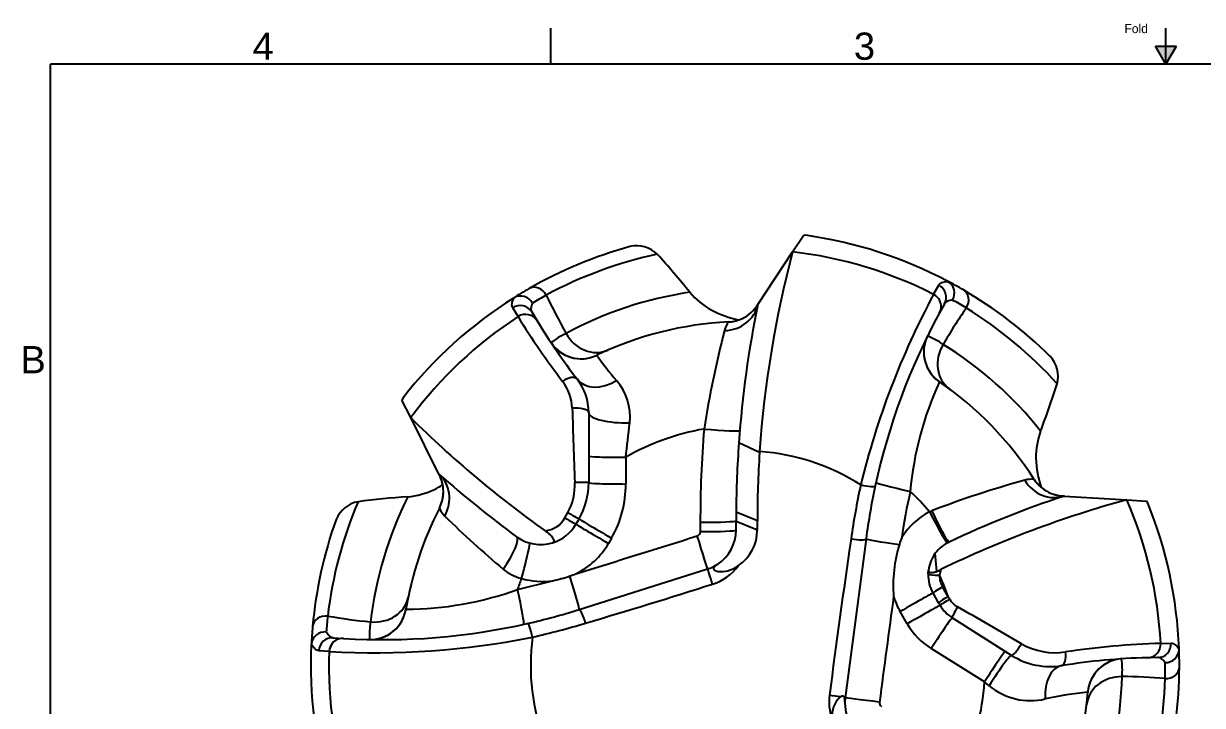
# Model space of a CAD drawing. Header units: inches. Extents: x 0.5 to 16.5, y 0.5 to 10.6.
# Drawn here: x 0.61 to 8.75, y 5.87 to 10.58 of the extents above; entities that cross this region are included whole.
import ezdxf
from ezdxf.enums import TextEntityAlignment as Align

# ---------------------------------------------------------------- set-up
doc = ezdxf.new("R2010")
doc.units = ezdxf.units.IN
doc.header["$MEASUREMENT"] = 0
doc.layers.add('Default', color=7, linetype='Continuous')
doc.layers.add('ODG-42319R1', color=7, linetype='Continuous')
doc.styles.add('SEACAD_Arial', font='arial.ttf')
doc.styles.add('SEACAD_Solid_Edge_ANSI', font='seans.ttf')

# ---------------------------------------------------------------- blocks, each defined once
blk = doc.blocks.new('SEANNOT_GROUP12')
at = {"layer": 'Default', "color": 7, "linetype": 'Continuous', "style": 'SEACAD_Arial'}
blk.add_text('3', height=0.188, dxfattribs=at).set_placement((6.3444, 10.5133), align=Align.TOP_LEFT)
blk = doc.blocks.new('SEANNOT_GROUP13')
at = {"layer": 'Default', "color": 7, "linetype": 'Continuous', "style": 'SEACAD_Arial'}
blk.add_text('4', height=0.188, dxfattribs=at).set_placement((2.1908, 10.5133), align=Align.TOP_LEFT)
blk = doc.blocks.new('SEANNOT_GROUP14')
at = {"layer": 'Default', "color": 7, "linetype": 'Continuous', "style": 'SEACAD_Arial'}
blk.add_text('B', height=0.188, dxfattribs=at).set_placement((0.587, 8.3491), align=Align.TOP_LEFT)
blk = doc.blocks.new('SEANNOT_GROUP20')
at = {"layer": 'Default', "color": 7, "linetype": 'Continuous', "style": 'SEACAD_Solid_Edge_ANSI'}
blk.add_text('Fold', height=0.0625, dxfattribs=at).set_placement((8.213, 10.5718), align=Align.TOP_LEFT)

msp = doc.modelspace()

# ---------------------------------------------------------------- hatches: boundary and pattern name
at = {"layer": 'Default', "linetype": 'Continuous'}
for points in [[(8.4278, 10.4193), (8.5, 10.2943), (8.5, 10.4193)], [(8.5, 10.4193), (8.5, 10.2943), (8.5722, 10.4193)]]:
    msp.add_hatch(color=7, dxfattribs=at).paths.add_polyline_path(points)

# ---------------------------------------------------------------- linework, layer by layer
at = {"layer": 'Default', "color": 7, "linetype": 'Continuous'}
for p, q in [((4.25, 10.2943), (4.25, 10.5443)), ((8.5, 10.2943), (8.5, 10.5443)), ((8.5, 10.2943), (8.4278, 10.4193)), ((8.4278, 10.4193), (8.5722, 10.4193)), ((8.5, 10.2943), (8.5722, 10.4193)), ((0.7943, 0.7057), (0.7943, 10.2943)), ((16.2057, 10.2943), (0.7943, 10.2943))]:
    msp.add_line(p, q, dxfattribs=at)
at = {"layer": 'ODG-42319R1', "color": 7, "linetype": 'Continuous'}
for p, q in [((5.9205, 8.9995), (5.9951, 9.1124)), ((6.0131, 9.1137), (5.9951, 9.1124)), ((5.6805, 8.6367), (5.9205, 8.9995)), ((6.9942, 8.7957), (6.9901, 8.7979)), ((6.8953, 8.7063), (6.9301, 8.7688)), ((3.9964, 8.6831), (3.9924, 8.6807)), ((6.8953, 8.7063), (6.8953, 8.7063)), ((6.9699, 8.6406), (6.9352, 8.5779)), ((4.0244, 8.5527), (3.9876, 8.6141)), ((4.0244, 8.5527), (4.0244, 8.5527)), ((4.1185, 8.5845), (4.1555, 8.5231)), ((5.4781, 8.5155), (5.4781, 8.5155)), ((4.568, 8.2857), (4.5679, 8.2856)), ((6.9359, 8.102), (6.9357, 8.102)), ((3.2305, 7.9924), (3.2226, 7.9762)), ((3.283, 7.8551), (3.2226, 7.9762)), ((3.4773, 7.4659), (3.283, 7.8551)), ((4.5125, 7.8901), (4.5125, 7.4061)), ((5.6925, 7.6146), (5.5497, 7.6823)), ((4.768, 7.5811), (4.7685, 7.397)), ((5.6925, 7.6146), (5.6929, 7.6211)), ((7.5899, 7.4287), (7.5899, 7.4287)), ((7.796, 7.314), (8.2302, 7.2876)), ((8.2302, 7.2876), (8.3654, 7.2794)), ((8.3754, 7.2645), (8.3654, 7.2794)), ((3.4811, 7.23), (3.4811, 7.23)), ((4.348, 7.1623), (4.3686, 7.1993)), ((5.6773, 7.1432), (5.5306, 7.2036)), ((6.8657, 7.2052), (6.8827, 7.2122)), ((4.4456, 7.1561), (4.4244, 7.1194)), ((5.2838, 7.0683), (5.2836, 7.1328)), ((5.5303, 7.1432), (5.5303, 7.1391)), ((5.6773, 7.0786), (5.5303, 7.1391)), ((5.5303, 7.0787), (5.5303, 7.1391)), ((5.6773, 7.0786), (5.6773, 7.1432)), ((4.6699, 7.0236), (4.649, 6.9871)), ((6.4284, 7.0182), (6.2839, 5.9204)), ((6.9167, 6.794), (6.9066, 6.919)), ((4.4467, 6.5308), (5.3337, 6.8104)), ((6.8574, 6.7761), (6.8595, 6.8029)), ((6.9167, 6.794), (6.944, 6.8059)), ((6.944, 6.8059), (6.9364, 6.767)), ((4.0207, 6.6691), (4.2629, 6.7293)), ((6.9569, 6.6858), (6.9956, 6.6191)), ((6.9298, 6.5775), (6.8909, 6.645)), ((6.9956, 6.6191), (7.0063, 6.6014)), ((3.25, 6.5326), (3.25, 6.5325)), ((6.7132, 6.4317), (6.6641, 6.5164)), ((6.9402, 6.5595), (6.9298, 6.5775)), ((7.434, 6.214), (7.0233, 6.473)), ((2.5966, 6.2923), (2.5963, 6.2877)), ((2.7475, 6.3358), (2.8189, 6.3309)), ((8.4637, 6.2967), (8.5353, 6.298)), ((8.4637, 6.2968), (8.4637, 6.2967)), ((2.7195, 6.2405), (2.6481, 6.2455)), ((2.7195, 6.2405), (2.7195, 6.2405)), ((7.2467, 6.0304), (6.8791, 6.2606)), ((8.4441, 6.1994), (8.3725, 6.1981)), ((8.5906, 6.2558), (8.5905, 6.2605)), ((7.2785, 6.0043), (7.2467, 6.0304)), ((7.9607, 5.9595), (7.9606, 5.9597)), ((6.2839, 5.9204), (6.2816, 5.8918))]:
    msp.add_line(p, q, dxfattribs=at)
for centre, radius, start, end in [((4.8427, 8.8357), 0.2053, 45.71453, 102.7012), ((5.5928, 6.1432), 3, 62.23984, 81.94755), ((5.5928, 6.1432), 3, 105.37199, 119.8225), ((5.5927, 6.1435), 2.9032, 102.06217, 118.24155), ((0.5799, 4.9716), 5.9584, 38.99112, 42.31276), ((13.0847, 7.1087), 7.4096, 165.21596, 176.0347), ((5.5928, 6.1432), 2.875, 63.06182, 83.45644), ((5.5928, 6.1432), 3, 59.8225, 62.23984), ((6.944, 8.7151), 0.0949, 329.45878, 58.09276), ((5.5928, 6.1432), 3, 119.8225, 122.23984), ((5.5928, 6.1435), 2.6051, 98.42568, 118.33948), ((5.6319, 9.077), 0.5515, 220.26119, 240.1784), ((5.5928, 6.1432), 3, 45.37199, 59.8225), ((5.5928, 6.1432), 3, 122.23984, 141.94755), ((4.0411, 8.5994), 0.0949, 29.45878, 118.09276), ((5.9029, 5.6792), 3.4594, 119.12856, 120.95083), ((8.2508, 10.6227), 4.4663, 205.48296, 209.30744), ((13.0303, 7.1432), 7.5, 168.51429, 175.87846), ((5.4678, 8.763), 0.2471, 296.09273, 328.74718), ((5.4661, 8.7652), 0.25, 313.21404, 329.06755), ((5.4661, 8.7652), 0.25, 313.2146, 329.06697), ((5.4661, 8.7638), 0.2484, 328.29533, 329.9449), ((11.779, 6.0829), 5.5437, 151.75692, 166.35601), ((6.8528, 8.6227), 0.0938, 331.48543, 63.03298), ((6.855, 8.624), 0.091, 13.142, 62.41514), ((5.346, 5.6427), 3.4594, 59.12856, 60.95083), ((5.5928, 6.1432), 2.875, 123.06182, 143.45644), ((4.0755, 8.4741), 0.0938, 31.48543, 123.03298), ((8.5349, 11.3268), 5.2953, 211.59214, 217.47434), ((5.6862, 9.2167), 0.7001, 242.00747, 258.9395), ((10.8899, 6.4309), 4.5, 151.50168, 167.76568), ((10.8011, 6.0811), 4.4663, 145.48296, 149.30744), ((5.593, 6.1434), 2.9032, 42.06217, 58.24155), ((7.9923, 10.8745), 4.5, 211.50425, 217.74742), ((5.5928, 6.1432), 2.375, 92.76761, 115.56373), ((5.6198, 8.4113), 0.1758, 143.66341, 165.22704), ((5.4661, 8.7652), 0.25, 272.76761, 297.12647), ((5.4661, 8.7652), 0.25, 272.76749, 297.12363), ((5.4661, 8.7638), 0.2484, 274.19146, 280.65482), ((5.4661, 8.7638), 0.2484, 281.96406, 296.47771), ((4.6325, 7.8693), 0.631, 115.97958, 127.07714), ((12.6711, 6.6059), 7.4546, 165.62947, 170.96603), ((6.6075, 7.8379), 0.631, 55.97958, 67.07714), ((5.5931, 6.1434), 2.6051, 38.42568, 58.33948), ((6.5387, 9.6874), 2.4185, 215.42507, 220.69148), ((7.5495, 8.1391), 0.2053, 345.71453, 42.7012), ((4.0771, 7.909), 0.3219, 1.91384, 37.52081), ((4.1375, 7.8901), 0.375, 0, 37.74741), ((4.4191, 7.8618), 0.3789, 353.70221, 41.0408), ((9.0124, 7.1426), 2.2877, 155.20342, 174.90419), ((5.5928, 6.1432), 2.375, 32.76761, 55.56373), ((2.0717, 9.8987), 5.9584, 338.99112, 342.31276), ((54.7115, 9.4152), 50.3349, 181.7025, 182.28495), ((8.5322, 13.1478), 7.4543, 225.23649, 234.57082), ((-4.3819, 8.7641), 9.226, 352.63311, 354.12823), ((5.5928, 6.1432), 1.6577, 99.85866, 119.84067), ((12.9006, 7.1544), 7.6171, 175.31532, 180.16203), ((8.1531, 7.5763), 0.5515, 160.26119, 180.1784), ((13.0305, 7.1432), 7.5002, 175.87851, 179.53909), ((12.9815, 7.1437), 7.3042, 176.3042, 180.00434), ((5.5928, 6.1432), 1.4813, 57.3618, 86.12636), ((8.3013, 7.5991), 0.7001, 182.00747, 198.9395), ((3.2599, 7.3437), 0.2484, 28.29533, 29.9449), ((8.4456, 13.0843), 7.5, 228.51429, 233.78699), ((3.2588, 7.3444), 0.25, 13.21404, 29.06755), ((3.2588, 7.3444), 0.25, 13.2146, 29.06697), ((3.2616, 7.3448), 0.2471, 356.09273, 28.74718), ((9.5218, 0.2795), 7.4181, 105.62108, 110.84033), ((7.5705, 7.2539), 0.1758, 83.66341, 105.22704), ((7.8001, 7.564), 0.25, 212.76761, 237.12647), ((7.8001, 7.564), 0.25, 212.76749, 237.12363), ((7.7989, 7.5633), 0.2484, 214.19146, 220.66079), ((3.212, 7.858), 0.5515, 275.26119, 295.1784), ((3.1287, 7.9826), 0.7001, 297.00747, 302.35998), ((3.2588, 7.3444), 0.25, 332.76761, 357.12647), ((3.2588, 7.3444), 0.25, 332.76749, 357.12363), ((4.0187, 7.3898), 0.3983, 331.43462, 2.67745), ((4.0125, 7.4061), 0.5, 330, 0), ((4.0238, 7.3939), 0.7448, 330.18414, 0.23864), ((11.0238, 6.3692), 4.7433, 167.56521, 172.13909), ((10.8877, 6.4312), 4.4977, 167.76448, 172.50119), ((10.9219, 6.4013), 4.2932, 167.29143, 171.61297), ((5.5928, 6.1432), 1.6577, 39.83942, 46.50433), ((7.7989, 7.5633), 0.2484, 221.96406, 236.47771), ((7.7991, 7.5614), 0.2471, 236.09273, 268.74718), ((5.5925, 6.1433), 2.9032, 157.06217, 173.24155), ((2.9571, 7.0731), 0.2053, 100.71453, 157.7012), ((3.6773, 1.3649), 5.9584, 93.99112, 97.31276), ((5.5925, 6.1433), 2.6051, 153.42568, 173.33948), ((3.2599, 7.3437), 0.2484, 334.19146, 340.65482), ((3.2599, 7.3437), 0.2484, 341.96406, 356.47771), ((10.1768, 0.1324), 7.4153, 105.21876, 115.84667), ((10.1776, 0.2022), 7.5, 108.51429, 115.05457), ((7.8001, 7.564), 0.25, 253.21404, 269.06755), ((7.8001, 7.564), 0.25, 253.2146, 269.06697), ((7.7989, 7.5633), 0.2484, 268.29533, 269.9449), ((5.5928, 6.1432), 2.875, 3.06182, 23.45644), ((5.5928, 6.1432), 3, 2.23984, 21.94755), ((5.5928, 6.1432), 2.375, 152.76761, 170.56373), ((3.6421, 7.3006), 0.1758, 203.66341, 225.22704), ((8.5624, 12.3224), 7.2063, 225.57673, 229.90457), ((13.0303, 7.1432), 7.5, 179.53914, 180), ((7.1013, 6.7602), 0.5036, 117.89988, 147.9367), ((5.5928, 6.1432), 3, 160.37199, 174.8225), ((4.194, 7.2504), 0.1774, 275.50758, 330.24534), ((4.1808, 7.26), 0.2812, 286.77353, 330), ((4.1808, 7.26), 0.2812, 233.78699, 286.77353), ((-60.2306, 215.8218), 218.8144, 287.185868, 287.416032), ((5.2529, 7.0681), 0.0309, 287.6652, 0.43618), ((5.2491, 7.0787), 0.2812, 303.34082, 0), ((5.3797, 7.0797), 0.2975, 304.34308, 359.78326), ((61.8256, -1.2123), 56.1075, 171.56497, 172.67827), ((7.5237, 6.7145), 0.905, 159.7617, 162.92886), ((4.1966, 7.2475), 0.522, 295.7037, 330.07237), ((7.5762, 6.697), 0.9603, 162.8534, 184.57176), ((7.1074, 6.77), 0.25, 115.05457, 143.40818), ((5.2496, 7.0776), 0.2801, 287.46793, 303.3729), ((7.1074, 6.77), 0.25, 143.40818, 172.43918), ((4.1235, 7.0469), 0.3118, 229.50496, 255.97322), ((4.0716, 7.6583), 0.9485, 281.63196, 289.09422), ((4.0289, 7.7786), 1.0762, 289.15001, 291.48492), ((5.259, 7.0486), 0.3596, 287.62028, 323.37075), ((7.1074, 6.77), 0.25, 178.58788, 210), ((7.0893, 6.7625), 0.1529, 178.31474, 210.07767), ((5.5928, 6.1432), 1.4813, 18.74081, 24.90275), ((5.5928, 6.1432), 1.6577, 158.73632, 161.50433), ((4.1922, 7.259), 0.5344, 254.34365, 277.59909), ((-7.0715, 45.7474), 40.9754, 286.38993, 287.67295), ((3.2419, 8.8201), 2.2877, 270.20342, 289.90419), ((123.7079, -9.4255), 118.1833, 172.196777, 172.553735), ((7.0855, 6.7609), 0.4873, 196.75461, 210.12124), ((7.1343, 6.6797), 0.1501, 211.4442, 240.69481), ((3.0941, 10.8203), 4.4977, 282.76448, 287.50119), ((7.1567, 6.6845), 0.25, 210, 237.75308), ((-15.9706, -33.9255), 46.5685, 59.73221, 60.3585), ((6.1507, 6.1311), 3.4594, 174.12856, 175.95083), ((3.448, 10.8898), 4.4663, 260.48296, 264.30744), ((3.0935, 10.8225), 4.5, 266.50168, 282.76568), ((3.6281, 6.3466), 0.631, 170.97958, 182.07714), ((3.0928, 10.9698), 4.7433, 282.56521, 287.13909), ((5.5928, 6.1432), 3, 174.8225, 177.23984), ((2.6908, 6.2809), 0.0949, 84.45878, 173.09276), ((7.1415, 6.681), 0.4956, 210.19768, 238.0276), ((5.5928, 6.1432), 3, 177.23984, 196.94755), ((3.0331, 11.7753), 5.5437, 266.75692, 281.35601), ((2.8132, 6.2373), 0.0938, 86.48543, 178.03298), ((2.8111, 6.2388), 0.091, 128.142, 177.41514), ((3.004, 6.4838), 0.1607, 269.94513, 270.53168), ((5.5928, 6.1432), 1.4813, 172.3618, 201.12636), ((7.7355, 6.6988), 0.4667, 239.96929, 278.76224), ((8.6122, 0.9824), 5.3165, 91.60024, 98.71573), ((8.3701, 6.2918), 0.0938, 271.48543, 3.03298), ((5.5928, 6.1432), 2.875, 178.06182, 198.45644), ((7.7007, 6.6368), 0.5, 237.75308, 279.0878), ((8.4905, 1.6996), 4.5, 91.51135, 99.08781), ((7.5678, 6.1119), 0.631, 355.97958, 7.07714), ((8.4958, 6.259), 0.0949, 269.45878, 358.09276), ((5.5928, 6.1432), 3, 359.8225, 2.23984), ((5.036, 6.1067), 3.4594, 359.12856, 0.95083), ((5.5928, 6.1432), 3, 345.37199, 359.8225), ((5.5928, 6.1432), 1.6577, 334.85866, 356.09706), ((5.5931, 6.1431), 2.6051, 338.42568, 358.33948), ((8.1432, 1.6017), 4.4663, 85.48296, 89.30744), ((5.5931, 6.1432), 2.9032, 342.06217, 358.24155), ((7.5643, 6.3497), 0.4482, 230.38972, 283.16587), ((5.5928, 6.1432), 2.375, 327.76761, 355.56373), ((8.1887, 3.5592), 2.4112, 95.42776, 102.51083), ((6.5362, 5.8934), 0.3633, 172.93984, 198.27138), ((6.3864, 5.7888), 0.1954, 134.6826, 182.72043), ((6.1668, 5.8994), 0.1151, 356.21566, 11.335), ((6.5628, 5.8837), 0.2812, 178.34863, 235), ((6.552, 5.8868), 0.031, 172.75764, 235.37096)]:
    msp.add_arc(centre, radius, start, end, dxfattribs=at)
for centre, major_axis, ratio, start_param, end_param in [((4.1475, 8.6646), (0.0466, -0.0813), 0.855566, 1.529549, 3.141593), ((6.8882, 8.6867), (0.0817, -0.046), 0.983842, 0, 1.612357), ((7.0537, 8.6556), (-0.0471, -0.081), 0.855566, 1.529549, 3.141593), ((4.0378, 8.5368), (0.0807, 0.0477), 0.983842, 0, 1.612357), ((5.4355, 8.6864), (0.245, -0.0498), 0.918187, 4.954031, 6.283185), ((4.5444, 8.5498), (-0.0998, 0.2292), 0.877462, 1.685739, 3.141593), ((7.077, 8.3082), (-0.2243, 0.1104), 0.999877, 0.028973, 1.427363), ((7.0772, 8.3082), (0.1414, 0.2062), 0.999785, 1.71237, 3.108066), ((4.4601, 8.5113), (-0.1079, 0.2255), 0.999785, 1.71237, 3.108066), ((4.46, 8.5111), (-0.2078, -0.139), 0.999877, 0, 1.427363), ((7.1528, 8.2544), (0.1486, 0.2011), 0.877462, 1.685739, 3.141593), ((4.4601, 8.5113), (-0.1079, 0.2255), 0.999785, 3.108066, 3.141593), ((4.3599, 8.0623), (0.0741, 0.0574), 0.541111, 0, 1.52322), ((4.6317, 8.2727), (-0.1977, -0.153), 0.701464, 0, 1.404503), ((7.0772, 8.3082), (0.1414, 0.2062), 0.999785, 3.108066, 3.141593), ((4.4188, 7.8901), (0.0938, 0), 0.324029, 0, 1.785223), ((4.7625, 7.8901), (-0.25, 0), 0.281702, 0, 1.703898), ((5.3071, 7.7872), (0.2491, -0.0208), 0.042209, 4.723403, 6.283185), ((4.7625, 7.5906), (-0.25, 0), 0.037845, 0, 1.592503), ((3.3117, 7.2786), (0.1656, 0.1873), 0.918187, 4.954031, 6.283185), ((7.7167, 7.5511), (0.0794, -0.2371), 0.918187, 4.954031, 6.283185), ((4.4188, 7.4061), (0.0938, 0), 0.024643, 0, 1.593702), ((4.7625, 7.4061), (-0.25, 0), 0.036458, 0, 1.594762), ((6.4005, 7.4043), (0.0916, -0.0199), 0.163052, 4.651812, 6.283185), ((6.7413, 7.3537), (-0.244, 0.0543), 0.037416, 0, 1.548358), ((4.3644, 7.203), (0.0812, -0.0469), 0.011155, 4.770896, 6.283185), ((6.8741, 7.2122), (0.1166, -0.2211), 0.042664, 4.721477, 6.283185), ((6.8956, 7.2229), (0.1059, -0.2265), 0.064893, 4.729286, 6.283185), ((4.3432, 7.1663), (0.0812, -0.0469), 0.010741, 4.777845, 6.283185), ((4.6409, 6.9944), (-0.2165, 0.125), 0.008929, 0, 1.613507), ((4.6621, 7.0311), (-0.2165, 0.125), 0.010302, 0, 1.613197), ((5.2803, 7.1432), (0.25, 0), 0.041637, 4.7254, 6.283185), ((3.8669, 6.8314), (0.1477, 0.2017), 0.226013, 4.770666, 6.283185), ((5.2585, 7.0488), (0.0752, -0.2384), 0.002105, 0, 1.527214), ((5.2803, 7.0787), (0.25, 0), 0.041376, 4.726211, 6.283185), ((6.3355, 7.0305), (0.0929, -0.0122), 0.147205, 4.619129, 6.283185), ((6.6763, 6.9856), (-0.2479, 0.0326), 0.031054, 0, 1.503303), ((4.0378, 6.7484), (0.0673, 0.2408), 0.043408, 4.708095, 6.283185), ((4.3715, 6.7692), (0.0752, -0.2384), 0.031054, 0, 1.53081), ((5.3618, 6.721), (0.0282, -0.0894), 0.01319, 1.396758, 3.141593), ((6.9512, 6.7738), (0.0937, -0.0023), 0.077929, 3.141593, 4.5561), ((6.972, 6.6918), (0.0812, 0.0469), 0.025471, 1.743479, 3.141593), ((3.0202, 6.6648), (-0.245, 0.0497), 0.877462, 1.685739, 3.141593), ((4.0104, 6.6726), (0.0539, -0.2441), 0.037416, 0, 1.548358), ((6.6744, 6.52), (0.2165, 0.125), 0.008177, 0, 1.613657), ((7.011, 6.6244), (0.0812, 0.0469), 0.034407, 1.741937, 3.141593), ((7.0214, 6.6063), (0.0812, 0.0469), 0.035915, 1.737635, 3.141593), ((3.0033, 6.5736), (-0.2466, 0.041), 0.999785, 1.71237, 3.108066), ((3.0034, 6.5734), (-0.0053, -0.2499), 0.999877, 0.028973, 1.427363), ((3.0033, 6.5736), (-0.2466, 0.041), 0.999785, 3.108066, 3.141593), ((4.4749, 6.4413), (-0.0282, 0.0894), 0.147205, 4.619129, 6.283185), ((6.7237, 6.4345), (0.2165, 0.125), 0.01171, 0, 1.61283), ((7.0734, 6.5523), (0.05, 0.0793), 0.093718, 1.673403, 3.141593), ((2.6984, 6.4055), (0.0934, -0.0085), 0.855566, 1.529549, 3.141593), ((4.1085, 6.3423), (-0.0207, 0.0914), 0.163052, 4.651812, 6.283185), ((6.89, 6.2616), (0.1334, 0.2114), 0.034636, 0, 1.597329), ((2.7403, 6.2423), (0.0072, 0.0935), 0.983842, 0, 1.612357), ((7.484, 6.2933), (0.05, 0.0793), 0.154497, 3.141593, 4.827386), ((8.4432, 6.2931), (-0.001, 0.0937), 0.983842, 3.141593, 4.75395), ((7.2576, 6.0296), (0.1334, 0.2114), 0.038398, 0, 1.591507), ((7.3006, 6.0025), (0.1334, 0.2114), 0.07856, 0, 1.611734), ((7.7649, 6.2357), (-0.0148, 0.0926), 0.442438, 3.141593, 4.660851), ((8.2099, 5.9403), (-0.0165, 0.2495), 0.999877, 0, 1.427363), ((8.21, 5.9402), (0.2493, -0.0193), 0.999785, 1.71237, 3.108066), ((7.8192, 5.8963), (-0.0395, 0.2469), 0.600985, 0, 1.406552), ((8.4991, 6.1342), (0.0937, -0.0003), 0.855566, 4.671142, 6.283185), ((8.2012, 5.8479), (0.2484, -0.0281), 0.877462, 1.685739, 3.141593), ((8.21, 5.9402), (0.2493, -0.0193), 0.999785, 3.108066, 3.141593), ((6.191, 5.9327), (-0.0929, 0.0122), 0.036316, 4.043429, 4.883138), ((6.191, 5.9327), (-0.0929, 0.0122), 0.036316, 3.141593, 3.451171), ((6.5318, 5.8878), (-0.2479, 0.0326), 0.005864, 4.755627, 6.283185)]:
    msp.add_ellipse(centre, major_axis=major_axis, ratio=ratio, start_param=start_param, end_param=end_param, dxfattribs=at)
for points, knots in [([(6.9301, 8.7688), (6.9345, 8.7768), (6.9422, 8.7829), (6.9636, 8.7919), (6.9774, 8.7947), (6.9942, 8.7957)], [0, 0, 0, 0, 0.5, 0.5, 1, 1, 1, 1]), ([(3.9876, 8.6141), (3.983, 8.6219), (3.9814, 8.6317), (3.9844, 8.6547), (3.9888, 8.668), (3.9964, 8.6831)], [0, 0, 0, 0, 0.5, 0.5, 1, 1, 1, 1]), ([(4.1237, 8.646), (4.1177, 8.6327), (4.1143, 8.6209), (4.1126, 8.6004), (4.1143, 8.5916), (4.1185, 8.5845)], [0, 0, 0, 0, 0.5, 0.5, 1, 1, 1, 1]), ([(7.0258, 8.6669), (7.0113, 8.6655), (6.9994, 8.6625), (6.9807, 8.6537), (6.974, 8.6479), (6.9699, 8.6406)], [0, 0, 0, 0, 0.5, 0.5, 1, 1, 1, 1]), ([(4.262, 6.9907), (4.2652, 6.9917), (4.2678, 6.9931), (4.2717, 6.997), (4.2729, 6.9994), (4.2736, 7.0051), (4.2732, 7.0084), (4.2706, 7.0157), (4.2685, 7.0196), (4.2628, 7.0279), (4.2594, 7.0322), (4.2513, 7.0408), (4.2469, 7.0451), (4.2374, 7.0535), (4.2323, 7.0578), (4.2219, 7.0659), (4.2165, 7.0699), (4.211, 7.0738)], [0, 0, 0, 0, 0.125, 0.125, 0.25, 0.25, 0.375, 0.375, 0.5, 0.5, 0.625, 0.625, 0.75, 0.75, 0.875, 0.875, 1, 1, 1, 1]), ([(5.4037, 6.8437), (5.3959, 6.8386), (5.3888, 6.8336), (5.3776, 6.8226), (5.3736, 6.8166), (5.3766, 6.8044), (5.3842, 6.7992), (5.4026, 6.7932), (5.4133, 6.792), (5.4456, 6.7918), (5.4675, 6.7962), (5.5096, 6.811), (5.5292, 6.8213), (5.5476, 6.8341)], [0, 0, 0, 0, 0.125, 0.125, 0.25, 0.25, 0.375, 0.375, 0.5, 0.5, 0.75, 0.75, 1, 1, 1, 1]), ([(6.8595, 6.8029), (6.8589, 6.7983), (6.8598, 6.7945), (6.8634, 6.7901), (6.8649, 6.7889), (6.8688, 6.787), (6.8711, 6.7863), (6.8764, 6.7855), (6.8793, 6.7854), (6.8858, 6.7858), (6.8893, 6.7863), (6.9003, 6.7884), (6.9084, 6.7908), (6.9167, 6.794)], [0, 0, 0, 0, 0.25, 0.25, 0.375, 0.375, 0.5, 0.5, 0.625, 0.625, 0.75, 0.75, 1, 1, 1, 1]), ([(2.7, 6.3753), (2.7074, 6.3628), (2.7152, 6.3533), (2.731, 6.3401), (2.7392, 6.3364), (2.7475, 6.3358)], [0, 0, 0, 0, 0.5, 0.5, 1, 1, 1, 1]), ([(2.6481, 6.2455), (2.639, 6.2462), (2.6302, 6.2506), (2.613, 6.2662), (2.6046, 6.2775), (2.5966, 6.2923)], [0, 0, 0, 0, 0.5, 0.5, 1, 1, 1, 1]), ([(8.5353, 6.298), (8.5444, 6.298), (8.5536, 6.2945), (8.5721, 6.2805), (8.5814, 6.2699), (8.5906, 6.2558)], [0, 0, 0, 0, 0.5, 0.5, 1, 1, 1, 1]), ([(8.4949, 6.1641), (8.4864, 6.1759), (8.4778, 6.1848), (8.4609, 6.1965), (8.4525, 6.1995), (8.4441, 6.1994)], [0, 0, 0, 0, 0.5, 0.5, 1, 1, 1, 1]), ([(6.249, 5.9277), (6.2524, 5.9303), (6.256, 5.9323), (6.2629, 5.9347), (6.2661, 5.935), (6.2717, 5.9338), (6.274, 5.9322), (6.2775, 5.928), (6.2788, 5.9252), (6.2796, 5.922)], [0, 0, 0, 0, 0.25, 0.25, 0.5, 0.5, 0.75, 0.75, 1, 1, 1, 1])]:
    msp.add_open_spline(points, degree=3, knots=knots, dxfattribs=at)

# ---------------------------------------------------------------- block references
at = {"layer": 'Default'}
for name in ['SEANNOT_GROUP13', 'SEANNOT_GROUP12', 'SEANNOT_GROUP20', 'SEANNOT_GROUP14']:
    msp.add_blockref(name, (0, 0), dxfattribs=at)

doc.saveas('drawing.dxf')
